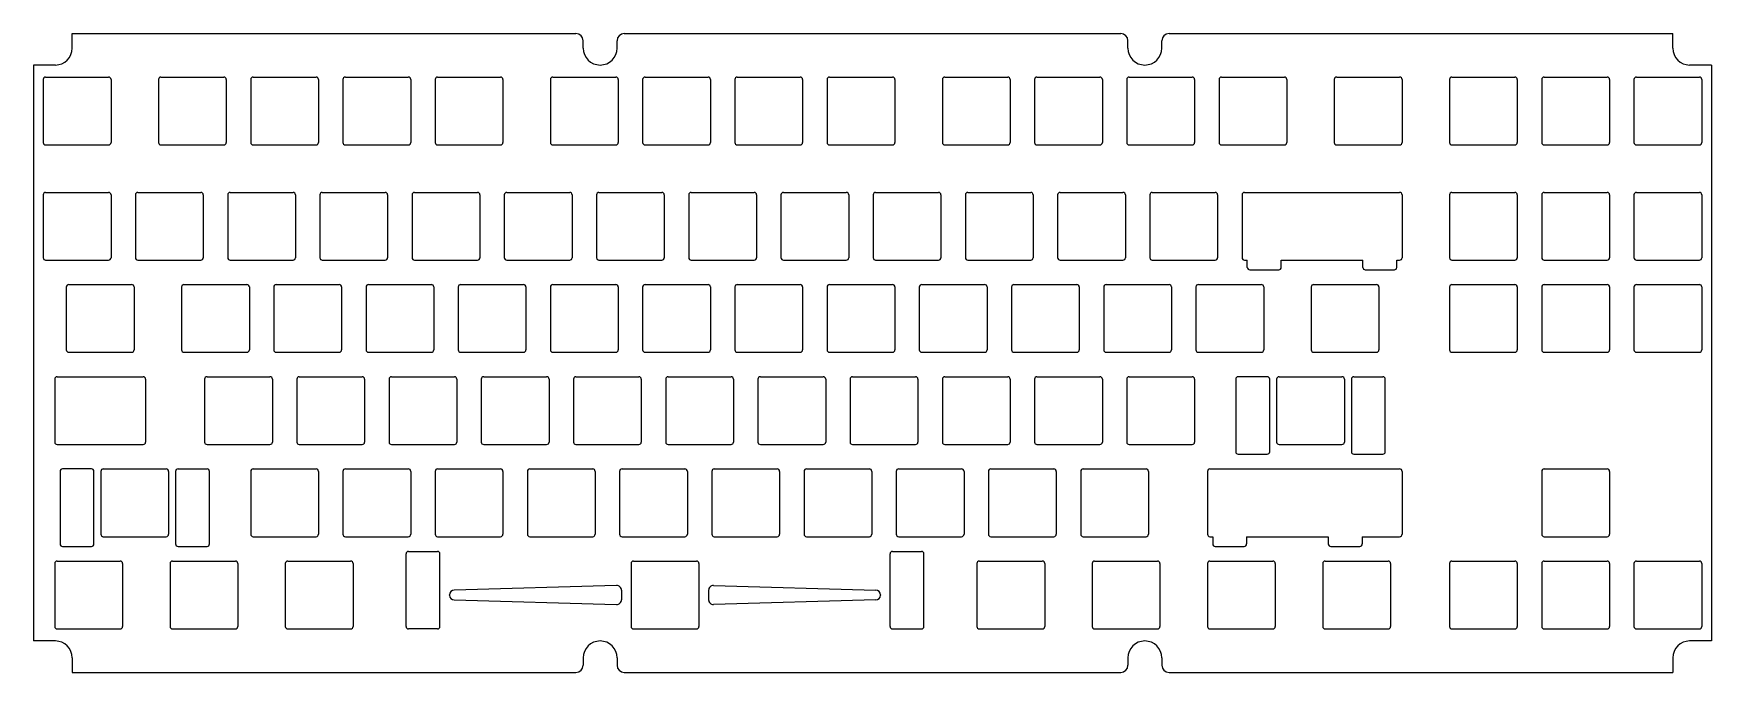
# Model space of a CAD drawing. Header units: millimetres. Extents: x 1 to 347, y -130 to 2.
import ezdxf

# ---------------------------------------------------------------- set-up
doc = ezdxf.new("R2010")
doc.units = ezdxf.units.MM

msp = doc.modelspace()

# ---------------------------------------------------------------- linework, layer by layer
at = {"color": 7, "linetype": 'Continuous', "lineweight": 25}
for p, q in [((8.525, -1.2875), (8.525, 1.7125)), ((8.525, 1.7125), (112.5625, 1.7125)), ((114.0625, -1.2875), (114.0625, 0.2125)), ((121.0625, -1.2875), (121.0625, 0.2125)), ((122.5625, 1.7125), (225.1, 1.7125)), ((226.6, -1.2875), (226.6, 0.2125)), ((233.6, -1.2875), (233.6, 0.2125)), ((235.1, 1.7125), (339.1375, 1.7125)), ((339.1375, -1.2875), (339.1375, 1.7125)), ((0.525, -4.7875), (0.525, -123.8)), ((5.025, -4.7875), (0.525, -4.7875)), ((347.1375, -4.7875), (342.6375, -4.7875)), ((347.1375, -4.7875), (347.1375, -123.8)), ((2.525, -7.7875), (2.525, -20.7875)), ((3.025, -7.2875), (16.025, -7.2875)), ((16.525, -7.7875), (16.525, -20.7875)), ((26.3375, -7.7875), (26.3375, -20.7875)), ((26.8375, -7.2875), (39.8375, -7.2875)), ((40.3375, -7.7875), (40.3375, -20.7875)), ((45.3875, -7.7875), (45.3875, -20.7875)), ((45.8875, -7.2875), (58.8875, -7.2875)), ((59.3875, -7.7875), (59.3875, -20.7875)), ((64.4375, -7.7875), (64.4375, -20.7875)), ((64.9375, -7.2875), (77.9375, -7.2875)), ((78.4375, -7.7875), (78.4375, -20.7875)), ((83.4875, -7.7875), (83.4875, -20.7875)), ((83.9875, -7.2875), (96.9875, -7.2875)), ((97.4875, -7.7875), (97.4875, -20.7875)), ((107.3, -7.7875), (107.3, -20.7875)), ((107.8, -7.2875), (120.8, -7.2875)), ((121.3, -7.7875), (121.3, -20.7875)), ((126.35, -7.7875), (126.35, -20.7875)), ((126.85, -7.2875), (139.85, -7.2875)), ((140.35, -7.7875), (140.35, -20.7875)), ((145.4, -7.7875), (145.4, -20.7875)), ((145.9, -7.2875), (158.9, -7.2875)), ((159.4, -7.7875), (159.4, -20.7875)), ((164.45, -7.7875), (164.45, -20.7875)), ((164.95, -7.2875), (177.95, -7.2875)), ((178.45, -7.7875), (178.45, -20.7875)), ((188.2625, -7.7875), (188.2625, -20.7875)), ((188.7625, -7.2875), (201.7625, -7.2875)), ((202.2625, -7.7875), (202.2625, -20.7875)), ((207.3125, -7.7875), (207.3125, -20.7875)), ((207.8125, -7.2875), (220.8125, -7.2875)), ((221.3125, -7.7875), (221.3125, -20.7875)), ((226.3625, -7.7875), (226.3625, -20.7875)), ((226.8625, -7.2875), (239.8625, -7.2875)), ((240.3625, -7.7875), (240.3625, -20.7875)), ((245.4125, -7.7875), (245.4125, -20.7875)), ((245.9125, -7.2875), (258.9125, -7.2875)), ((259.4125, -7.7875), (259.4125, -20.7875)), ((269.225, -7.7875), (269.225, -20.7875)), ((269.725, -7.2875), (282.725, -7.2875)), ((283.225, -7.7875), (283.225, -20.7875)), ((293.0375, -7.7875), (293.0375, -20.7875)), ((293.5375, -7.2875), (306.5375, -7.2875)), ((307.0375, -7.7875), (307.0375, -20.7875)), ((312.0875, -7.7875), (312.0875, -20.7875)), ((312.5875, -7.2875), (325.5875, -7.2875)), ((326.0875, -7.7875), (326.0875, -20.7875)), ((331.1375, -7.7875), (331.1375, -20.7875)), ((331.6375, -7.2875), (344.6375, -7.2875)), ((345.1375, -7.7875), (345.1375, -20.7875)), ((3.025, -21.2875), (16.025, -21.2875)), ((26.8375, -21.2875), (39.8375, -21.2875)), ((45.8875, -21.2875), (58.8875, -21.2875)), ((64.9375, -21.2875), (77.9375, -21.2875)), ((83.9875, -21.2875), (96.9875, -21.2875)), ((107.8, -21.2875), (120.8, -21.2875)), ((126.85, -21.2875), (139.85, -21.2875)), ((145.9, -21.2875), (158.9, -21.2875)), ((164.95, -21.2875), (177.95, -21.2875)), ((188.7625, -21.2875), (201.7625, -21.2875)), ((207.8125, -21.2875), (220.8125, -21.2875)), ((226.8625, -21.2875), (239.8625, -21.2875)), ((245.9125, -21.2875), (258.9125, -21.2875)), ((269.725, -21.2875), (282.725, -21.2875)), ((293.5375, -21.2875), (306.5375, -21.2875)), ((312.5875, -21.2875), (325.5875, -21.2875)), ((331.6375, -21.2875), (344.6375, -21.2875)), ((3.025, -31.1), (16.025, -31.1)), ((22.075, -31.1), (35.075, -31.1)), ((41.125, -31.1), (54.125, -31.1)), ((60.175, -31.1), (73.175, -31.1)), ((79.225, -31.1), (92.225, -31.1)), ((98.275, -31.1), (111.275, -31.1)), ((117.325, -31.1), (130.325, -31.1)), ((136.375, -31.1), (149.375, -31.1)), ((155.425, -31.1), (168.425, -31.1)), ((174.475, -31.1), (187.475, -31.1)), ((193.525, -31.1), (206.525, -31.1)), ((212.575, -31.1), (225.575, -31.1)), ((231.625, -31.1), (244.625, -31.1)), ((250.675, -31.1), (282.725, -31.1)), ((293.5375, -31.1), (306.5375, -31.1)), ((312.5875, -31.1), (325.5875, -31.1)), ((331.6375, -31.1), (344.6375, -31.1)), ((2.525, -31.6), (2.525, -44.6)), ((16.525, -31.6), (16.525, -44.6)), ((21.575, -31.6), (21.575, -44.6)), ((35.575, -31.6), (35.575, -44.6)), ((40.625, -31.6), (40.625, -44.6)), ((54.625, -31.6), (54.625, -44.6)), ((59.675, -31.6), (59.675, -44.6)), ((73.675, -31.6), (73.675, -44.6)), ((78.725, -31.6), (78.725, -44.6)), ((92.725, -31.6), (92.725, -44.6)), ((97.775, -31.6), (97.775, -44.6)), ((111.775, -31.6), (111.775, -44.6)), ((116.825, -31.6), (116.825, -44.6)), ((130.825, -31.6), (130.825, -44.6)), ((135.875, -31.6), (135.875, -44.6)), ((149.875, -31.6), (149.875, -44.6)), ((154.925, -31.6), (154.925, -44.6)), ((168.925, -31.6), (168.925, -44.6)), ((173.975, -31.6), (173.975, -44.6)), ((187.975, -31.6), (187.975, -44.6)), ((193.025, -31.6), (193.025, -44.6)), ((207.025, -31.6), (207.025, -44.6)), ((212.075, -31.6), (212.075, -44.6)), ((226.075, -31.6), (226.075, -44.6)), ((231.125, -31.6), (231.125, -44.6)), ((245.125, -31.6), (245.125, -44.6)), ((250.175, -31.6), (250.175, -44.6)), ((283.225, -31.6), (283.225, -44.6)), ((293.0375, -31.6), (293.0375, -44.6)), ((307.0375, -31.6), (307.0375, -44.6)), ((312.0875, -31.6), (312.0875, -44.6)), ((326.0875, -31.6), (326.0875, -44.6)), ((331.1375, -31.6), (331.1375, -44.6)), ((345.1375, -31.6), (345.1375, -44.6)), ((3.025, -45.1), (16.025, -45.1)), ((22.075, -45.1), (35.075, -45.1)), ((41.125, -45.1), (54.125, -45.1)), ((60.175, -45.1), (73.175, -45.1)), ((79.225, -45.1), (92.225, -45.1)), ((98.275, -45.1), (111.275, -45.1)), ((117.325, -45.1), (130.325, -45.1)), ((136.375, -45.1), (149.375, -45.1)), ((155.425, -45.1), (168.425, -45.1)), ((174.475, -45.1), (187.475, -45.1)), ((193.525, -45.1), (206.525, -45.1)), ((212.575, -45.1), (225.575, -45.1)), ((231.625, -45.1), (244.625, -45.1)), ((250.675, -45.1), (251.262, -45.1)), ((251.262, -46.6), (251.262, -45.1)), ((251.762, -47.1), (257.762, -47.1)), ((258.262, -46.6), (258.262, -45.1)), ((258.262, -45.1), (275.138, -45.1)), ((275.138, -46.6), (275.138, -45.1)), ((275.638, -47.1), (281.638, -47.1)), ((282.138, -46.6), (282.138, -45.1)), ((282.138, -45.1), (282.725, -45.1)), ((293.5375, -45.1), (306.5375, -45.1)), ((312.5875, -45.1), (325.5875, -45.1)), ((331.6375, -45.1), (344.6375, -45.1)), ((7.2875, -50.65), (7.2875, -63.65)), ((7.7875, -50.15), (20.7875, -50.15)), ((21.2875, -50.65), (21.2875, -63.65)), ((31.1, -50.65), (31.1, -63.65)), ((31.6, -50.15), (44.6, -50.15)), ((45.1, -50.65), (45.1, -63.65)), ((50.15, -50.65), (50.15, -63.65)), ((50.65, -50.15), (63.65, -50.15)), ((64.15, -50.65), (64.15, -63.65)), ((69.2, -50.65), (69.2, -63.65)), ((69.7, -50.15), (82.7, -50.15)), ((83.2, -50.65), (83.2, -63.65)), ((88.25, -50.65), (88.25, -63.65)), ((88.75, -50.15), (101.75, -50.15)), ((102.25, -50.65), (102.25, -63.65)), ((107.3, -50.65), (107.3, -63.65)), ((107.8, -50.15), (120.8, -50.15)), ((121.3, -50.65), (121.3, -63.65)), ((126.35, -50.65), (126.35, -63.65)), ((126.85, -50.15), (139.85, -50.15)), ((140.35, -50.65), (140.35, -63.65)), ((145.4, -50.65), (145.4, -63.65)), ((145.9, -50.15), (158.9, -50.15)), ((159.4, -50.65), (159.4, -63.65)), ((164.45, -50.65), (164.45, -63.65)), ((164.95, -50.15), (177.95, -50.15)), ((178.45, -50.65), (178.45, -63.65)), ((183.5, -50.65), (183.5, -63.65)), ((184, -50.15), (197, -50.15)), ((197.5, -50.65), (197.5, -63.65)), ((202.55, -50.65), (202.55, -63.65)), ((203.05, -50.15), (216.05, -50.15)), ((216.55, -50.65), (216.55, -63.65)), ((221.6, -50.65), (221.6, -63.65)), ((222.1, -50.15), (235.1, -50.15)), ((235.6, -50.65), (235.6, -63.65)), ((240.65, -50.65), (240.65, -63.65)), ((241.15, -50.15), (254.15, -50.15)), ((254.65, -50.65), (254.65, -63.65)), ((264.4625, -50.65), (264.4625, -63.65)), ((264.9625, -50.15), (277.9625, -50.15)), ((278.4625, -50.65), (278.4625, -63.65)), ((293.0375, -50.65), (293.0375, -63.65)), ((293.5375, -50.15), (306.5375, -50.15)), ((307.0375, -50.65), (307.0375, -63.65)), ((312.0875, -50.65), (312.0875, -63.65)), ((312.5875, -50.15), (325.5875, -50.15)), ((326.0875, -50.65), (326.0875, -63.65)), ((331.1375, -50.65), (331.1375, -63.65)), ((331.6375, -50.15), (344.6375, -50.15)), ((345.1375, -50.65), (345.1375, -63.65)), ((7.7875, -64.15), (20.7875, -64.15)), ((31.6, -64.15), (44.6, -64.15)), ((50.65, -64.15), (63.65, -64.15)), ((69.7, -64.15), (82.7, -64.15)), ((88.75, -64.15), (101.75, -64.15)), ((107.8, -64.15), (120.8, -64.15)), ((126.85, -64.15), (139.85, -64.15)), ((145.9, -64.15), (158.9, -64.15)), ((164.95, -64.15), (177.95, -64.15)), ((184, -64.15), (197, -64.15)), ((203.05, -64.15), (216.05, -64.15)), ((222.1, -64.15), (235.1, -64.15)), ((241.15, -64.15), (254.15, -64.15)), ((264.9625, -64.15), (277.9625, -64.15)), ((293.5375, -64.15), (306.5375, -64.15)), ((312.5875, -64.15), (325.5875, -64.15)), ((331.6375, -64.15), (344.6375, -64.15)), ((5.40625, -69.2), (23.16875, -69.2)), ((36.3625, -69.2), (49.3625, -69.2)), ((55.4125, -69.2), (68.4125, -69.2)), ((74.4625, -69.2), (87.4625, -69.2)), ((93.5125, -69.2), (106.5125, -69.2)), ((112.5625, -69.2), (125.5625, -69.2)), ((131.6125, -69.2), (144.6125, -69.2)), ((150.6625, -69.2), (163.6625, -69.2)), ((169.7125, -69.2), (182.7125, -69.2)), ((188.7625, -69.2), (201.7625, -69.2)), ((207.8125, -69.2), (220.8125, -69.2)), ((226.8625, -69.2), (239.8625, -69.2)), ((255.38075, -69.2), (249.38075, -69.2)), ((257.81875, -69.2), (270.81875, -69.2)), ((273.25675, -69.2), (279.25675, -69.2)), ((4.90625, -69.7), (4.90625, -82.7)), ((23.66875, -69.7), (23.66875, -82.7)), ((35.8625, -69.7), (35.8625, -82.7)), ((49.8625, -69.7), (49.8625, -82.7)), ((54.9125, -69.7), (54.9125, -82.7)), ((68.9125, -69.7), (68.9125, -82.7)), ((73.9625, -69.7), (73.9625, -82.7)), ((87.9625, -69.7), (87.9625, -82.7)), ((93.0125, -69.7), (93.0125, -82.7)), ((107.0125, -69.7), (107.0125, -82.7)), ((112.0625, -69.7), (112.0625, -82.7)), ((126.0625, -69.7), (126.0625, -82.7)), ((131.1125, -69.7), (131.1125, -82.7)), ((145.1125, -69.7), (145.1125, -82.7)), ((150.1625, -69.7), (150.1625, -82.7)), ((164.1625, -69.7), (164.1625, -82.7)), ((169.2125, -69.7), (169.2125, -82.7)), ((183.2125, -69.7), (183.2125, -82.7)), ((188.2625, -69.7), (188.2625, -82.7)), ((202.2625, -69.7), (202.2625, -82.7)), ((207.3125, -69.7), (207.3125, -82.7)), ((221.3125, -69.7), (221.3125, -82.7)), ((226.3625, -69.7), (226.3625, -82.7)), ((240.3625, -69.7), (240.3625, -82.7)), ((248.88075, -69.7), (248.88075, -84.7)), ((255.88075, -84.7), (255.88075, -69.7)), ((257.31875, -69.7), (257.31875, -82.7)), ((271.31875, -69.7), (271.31875, -82.7)), ((272.75675, -69.7), (272.75675, -84.7)), ((279.75675, -84.7), (279.75675, -69.7)), ((5.40625, -83.2), (23.16875, -83.2)), ((36.3625, -83.2), (49.3625, -83.2)), ((55.4125, -83.2), (68.4125, -83.2)), ((74.4625, -83.2), (87.4625, -83.2)), ((93.5125, -83.2), (106.5125, -83.2)), ((112.5625, -83.2), (125.5625, -83.2)), ((131.6125, -83.2), (144.6125, -83.2)), ((150.6625, -83.2), (163.6625, -83.2)), ((169.7125, -83.2), (182.7125, -83.2)), ((188.7625, -83.2), (201.7625, -83.2)), ((207.8125, -83.2), (220.8125, -83.2)), ((226.8625, -83.2), (239.8625, -83.2)), ((249.38075, -85.2), (255.38075, -85.2)), ((257.81875, -83.2), (270.81875, -83.2)), ((273.25675, -85.2), (279.25675, -85.2)), ((5.99325, -88.75), (5.99325, -103.75)), ((12.49325, -88.25), (6.49325, -88.25)), ((12.99325, -103.75), (12.99325, -88.75)), ((14.43125, -88.75), (14.43125, -101.75)), ((14.93125, -88.25), (27.93125, -88.25)), ((28.43125, -88.75), (28.43125, -101.75)), ((29.86925, -88.75), (29.86925, -103.75)), ((30.36925, -88.25), (36.36925, -88.25)), ((36.86925, -103.75), (36.86925, -88.75)), ((45.3875, -88.75), (45.3875, -101.75)), ((45.8875, -88.25), (58.8875, -88.25)), ((59.3875, -88.75), (59.3875, -101.75)), ((64.4375, -88.75), (64.4375, -101.75)), ((64.9375, -88.25), (77.9375, -88.25)), ((78.4375, -88.75), (78.4375, -101.75)), ((83.4875, -88.75), (83.4875, -101.75)), ((83.9875, -88.25), (96.9875, -88.25)), ((97.4875, -88.75), (97.4875, -101.75)), ((102.5375, -88.75), (102.5375, -101.75)), ((103.0375, -88.25), (116.0375, -88.25)), ((116.5375, -88.75), (116.5375, -101.75)), ((121.5875, -88.75), (121.5875, -101.75)), ((122.0875, -88.25), (135.0875, -88.25)), ((135.5875, -88.75), (135.5875, -101.75)), ((140.6375, -88.75), (140.6375, -101.75)), ((141.1375, -88.25), (154.1375, -88.25)), ((154.6375, -88.75), (154.6375, -101.75)), ((159.6875, -88.75), (159.6875, -101.75)), ((160.1875, -88.25), (173.1875, -88.25)), ((173.6875, -88.75), (173.6875, -101.75)), ((178.7375, -88.75), (178.7375, -101.75)), ((179.2375, -88.25), (192.2375, -88.25)), ((192.7375, -88.75), (192.7375, -101.75)), ((197.7875, -88.75), (197.7875, -101.75)), ((198.2875, -88.25), (211.2875, -88.25)), ((211.7875, -88.75), (211.7875, -101.75)), ((216.8375, -88.75), (216.8375, -101.75)), ((217.3375, -88.25), (230.3375, -88.25)), ((230.8375, -88.75), (230.8375, -101.75)), ((243.03125, -88.75), (243.03125, -101.75)), ((243.53125, -88.25), (282.725, -88.25)), ((283.225, -88.75), (283.225, -101.75)), ((312.0875, -88.75), (312.0875, -101.75)), ((312.5875, -88.25), (325.5875, -88.25)), ((326.0875, -88.75), (326.0875, -101.75)), ((14.93125, -102.25), (27.93125, -102.25)), ((45.8875, -102.25), (58.8875, -102.25)), ((64.9375, -102.25), (77.9375, -102.25)), ((83.9875, -102.25), (96.9875, -102.25)), ((103.0375, -102.25), (116.0375, -102.25)), ((122.0875, -102.25), (135.0875, -102.25)), ((141.1375, -102.25), (154.1375, -102.25)), ((160.1875, -102.25), (173.1875, -102.25)), ((179.2375, -102.25), (192.2375, -102.25)), ((198.2875, -102.25), (211.2875, -102.25)), ((217.3375, -102.25), (230.3375, -102.25)), ((243.53125, -102.25), (244.11825, -102.25)), ((244.11825, -102.25), (244.11825, -103.75)), ((251.11825, -102.25), (251.11825, -103.75)), ((251.11825, -102.25), (267.99425, -102.25)), ((267.99425, -102.25), (267.99425, -103.75)), ((274.99425, -102.25), (274.99425, -103.75)), ((274.99425, -102.25), (282.725, -102.25)), ((312.5875, -102.25), (325.5875, -102.25)), ((5.40625, -107.3), (18.40625, -107.3)), ((6.49325, -104.25), (12.49325, -104.25)), ((29.21875, -107.3), (42.21875, -107.3)), ((30.36925, -104.25), (36.36925, -104.25)), ((53.03125, -107.3), (66.03125, -107.3)), ((77.46875, -120.8), (77.46875, -105.8)), ((77.96875, -105.3), (83.96875, -105.3)), ((84.46875, -120.8), (84.46875, -105.8)), ((124.46875, -107.3), (137.46875, -107.3)), ((177.46875, -120.8), (177.46875, -105.8)), ((177.96875, -105.3), (183.96875, -105.3)), ((184.46875, -120.8), (184.46875, -105.8)), ((195.90625, -107.3), (208.90625, -107.3)), ((219.71875, -107.3), (232.71875, -107.3)), ((243.53125, -107.3), (256.53125, -107.3)), ((244.61825, -104.25), (250.61825, -104.25)), ((267.34375, -107.3), (280.34375, -107.3)), ((268.49425, -104.25), (274.49425, -104.25)), ((293.5375, -107.3), (306.5375, -107.3)), ((312.5875, -107.3), (325.5875, -107.3)), ((331.6375, -107.3), (344.6375, -107.3)), ((4.90625, -107.8), (4.90625, -120.8)), ((18.90625, -107.8), (18.90625, -120.8)), ((28.71875, -107.8), (28.71875, -120.8)), ((42.71875, -107.8), (42.71875, -120.8)), ((52.53125, -107.8), (52.53125, -120.8)), ((66.53125, -107.8), (66.53125, -120.8)), ((123.96875, -107.8), (123.96875, -120.8)), ((137.96875, -107.8), (137.96875, -120.8)), ((195.40625, -107.8), (195.40625, -120.8)), ((209.40625, -107.8), (209.40625, -120.8)), ((219.21875, -107.8), (219.21875, -120.8)), ((233.21875, -107.8), (233.21875, -120.8)), ((243.03125, -107.8), (243.03125, -120.8)), ((257.03125, -107.8), (257.03125, -120.8)), ((266.84375, -107.8), (266.84375, -120.8)), ((280.84375, -107.8), (280.84375, -120.8)), ((293.0375, -107.8), (293.0375, -120.8)), ((307.0375, -107.8), (307.0375, -120.8)), ((312.0875, -107.8), (312.0875, -120.8)), ((326.0875, -107.8), (326.0875, -120.8)), ((331.1375, -107.8), (331.1375, -120.8)), ((345.1375, -107.8), (345.1375, -120.8)), ((86.46875, -114.32777), (86.46875, -114.27223)), ((120.94059, -112.32896), (87.44059, -113.27262)), ((121.96875, -113.32857), (121.96875, -115.27143)), ((139.96875, -113.32857), (139.96875, -115.27143)), ((140.99691, -112.32896), (174.49691, -113.27262)), ((175.46875, -114.27223), (175.46875, -114.32777)), ((87.44059, -115.32738), (120.94059, -116.27104)), ((174.49691, -115.32738), (140.99691, -116.27104)), ((5.40625, -121.3), (18.40625, -121.3)), ((29.21875, -121.3), (42.21875, -121.3)), ((53.03125, -121.3), (66.03125, -121.3)), ((83.96875, -121.3), (77.96875, -121.3)), ((124.46875, -121.3), (137.46875, -121.3)), ((177.96875, -121.3), (183.96875, -121.3)), ((195.90625, -121.3), (208.90625, -121.3)), ((219.71875, -121.3), (232.71875, -121.3)), ((243.53125, -121.3), (256.53125, -121.3)), ((267.34375, -121.3), (280.34375, -121.3)), ((293.5375, -121.3), (306.5375, -121.3)), ((312.5875, -121.3), (325.5875, -121.3)), ((331.6375, -121.3), (344.6375, -121.3)), ((5.025, -123.8), (0.525, -123.8)), ((347.1375, -123.8), (342.6375, -123.8)), ((8.525, -127.3), (8.525, -130.3)), ((114.0625, -127.3), (114.0625, -128.8)), ((121.0625, -127.3), (121.0625, -128.8)), ((226.6, -127.3), (226.6, -128.8)), ((233.6, -127.3), (233.6, -128.8)), ((339.1375, -127.3), (339.1375, -130.3)), ((8.525, -130.3), (112.5625, -130.3)), ((122.5625, -130.3), (225.1, -130.3)), ((235.1, -130.3), (339.1375, -130.3))]:
    msp.add_line(p, q, dxfattribs=at)
for centre, radius, start, end in [((112.5625, 0.2125), 1.5, 0, 90), ((122.5625, 0.2125), 1.5, 90, 180), ((225.1, 0.2125), 1.5, 0, 90), ((235.1, 0.2125), 1.5, 90, 180), ((5.025, -1.2875), 3.5, 270, 0), ((117.5625, -1.2875), 3.5, 180, 0), ((230.1, -1.2875), 3.5, 180, 0), ((342.6375, -1.2875), 3.5, 180, 270), ((3.025, -7.7875), 0.5, 90, 180), ((16.025, -7.7875), 0.5, 0, 90), ((26.8375, -7.7875), 0.5, 90, 180), ((39.8375, -7.7875), 0.5, 0, 90), ((45.8875, -7.7875), 0.5, 90, 180), ((58.8875, -7.7875), 0.5, 0, 90), ((64.9375, -7.7875), 0.5, 90, 180), ((77.9375, -7.7875), 0.5, 0, 90), ((83.9875, -7.7875), 0.5, 90, 180), ((96.9875, -7.7875), 0.5, 0, 90), ((107.8, -7.7875), 0.5, 90, 180), ((120.8, -7.7875), 0.5, 0, 90), ((126.85, -7.7875), 0.5, 90, 180), ((139.85, -7.7875), 0.5, 360, 90), ((145.9, -7.7875), 0.5, 90, 180), ((158.9, -7.7875), 0.5, 360, 90), ((164.95, -7.7875), 0.5, 90, 180), ((177.95, -7.7875), 0.5, 360, 90), ((188.7625, -7.7875), 0.5, 90, 180), ((201.7625, -7.7875), 0.5, 360, 90), ((207.8125, -7.7875), 0.5, 90, 180), ((220.8125, -7.7875), 0.5, 0, 90), ((226.8625, -7.7875), 0.5, 90, 180), ((239.8625, -7.7875), 0.5, 0, 90), ((245.9125, -7.7875), 0.5, 90, 180), ((258.9125, -7.7875), 0.5, 360, 90), ((269.725, -7.7875), 0.5, 90, 180), ((282.725, -7.7875), 0.5, 0, 90), ((293.5375, -7.7875), 0.5, 90, 180), ((306.5375, -7.7875), 0.5, 0, 90), ((312.5875, -7.7875), 0.5, 90, 180), ((325.5875, -7.7875), 0.5, 0, 90), ((331.6375, -7.7875), 0.5, 90, 180), ((344.6375, -7.7875), 0.5, 0, 90), ((3.025, -20.7875), 0.5, 180, 270), ((16.025, -20.7875), 0.5, 270, 360), ((26.8375, -20.7875), 0.5, 180, 270), ((39.8375, -20.7875), 0.5, 270, 360), ((45.8875, -20.7875), 0.5, 180, 270), ((58.8875, -20.7875), 0.5, 270, 360), ((64.9375, -20.7875), 0.5, 180, 270), ((77.9375, -20.7875), 0.5, 270, 360), ((83.9875, -20.7875), 0.5, 180, 270), ((96.9875, -20.7875), 0.5, 270, 360), ((107.8, -20.7875), 0.5, 180, 270), ((120.8, -20.7875), 0.5, 270, 360), ((126.85, -20.7875), 0.5, 180, 270), ((139.85, -20.7875), 0.5, 270, 0), ((145.9, -20.7875), 0.5, 180, 270), ((158.9, -20.7875), 0.5, 270, 0), ((164.95, -20.7875), 0.5, 180, 270), ((177.95, -20.7875), 0.5, 270, 0), ((188.7625, -20.7875), 0.5, 180, 270), ((201.7625, -20.7875), 0.5, 270, 360), ((207.8125, -20.7875), 0.5, 180, 270), ((220.8125, -20.7875), 0.5, 270, 360), ((226.8625, -20.7875), 0.5, 180, 270), ((239.8625, -20.7875), 0.5, 270, 360), ((245.9125, -20.7875), 0.5, 180, 270), ((258.9125, -20.7875), 0.5, 270, 0), ((269.725, -20.7875), 0.5, 180, 270), ((282.725, -20.7875), 0.5, 270, 360), ((293.5375, -20.7875), 0.5, 180, 270), ((306.5375, -20.7875), 0.5, 270, 0), ((312.5875, -20.7875), 0.5, 180, 270), ((325.5875, -20.7875), 0.5, 270, 0), ((331.6375, -20.7875), 0.5, 180, 270), ((344.6375, -20.7875), 0.5, 270, 0), ((3.025, -31.6), 0.5, 90, 180), ((16.025, -31.6), 0.5, 0, 90), ((22.075, -31.6), 0.5, 90, 180), ((35.075, -31.6), 0.5, 360, 90), ((41.125, -31.6), 0.5, 90, 180), ((54.125, -31.6), 0.5, 0, 90), ((60.175, -31.6), 0.5, 90, 180), ((73.175, -31.6), 0.5, 0, 90), ((79.225, -31.6), 0.5, 90, 180), ((92.225, -31.6), 0.5, 0, 90), ((98.275, -31.6), 0.5, 90, 180), ((111.275, -31.6), 0.5, 0, 90), ((117.325, -31.6), 0.5, 90, 180), ((130.325, -31.6), 0.5, 360, 90), ((136.375, -31.6), 0.5, 90, 180), ((149.375, -31.6), 0.5, 360, 90), ((155.425, -31.6), 0.5, 90, 180), ((168.425, -31.6), 0.5, 360, 90), ((174.475, -31.6), 0.5, 90, 180), ((187.475, -31.6), 0.5, 360, 90), ((193.525, -31.6), 0.5, 90, 180), ((206.525, -31.6), 0.5, 360, 90), ((212.575, -31.6), 0.5, 90, 180), ((225.575, -31.6), 0.5, 360, 90), ((231.625, -31.6), 0.5, 90, 180), ((244.625, -31.6), 0.5, 0, 90), ((250.675, -31.6), 0.5, 90, 180), ((282.725, -31.6), 0.5, 0, 90), ((293.5375, -31.6), 0.5, 90, 180), ((306.5375, -31.6), 0.5, 0, 90), ((312.5875, -31.6), 0.5, 90, 180), ((325.5875, -31.6), 0.5, 0, 90), ((331.6375, -31.6), 0.5, 90, 180), ((344.6375, -31.6), 0.5, 0, 90), ((3.025, -44.6), 0.5, 180, 270), ((16.025, -44.6), 0.5, 270, 0), ((22.075, -44.6), 0.5, 180, 270), ((35.075, -44.6), 0.5, 270, 0), ((41.125, -44.6), 0.5, 180, 270), ((54.125, -44.6), 0.5, 270, 0), ((60.175, -44.6), 0.5, 180, 270), ((73.175, -44.6), 0.5, 270, 360), ((79.225, -44.6), 0.5, 180, 270), ((92.225, -44.6), 0.5, 270, 360), ((98.275, -44.6), 0.5, 180, 270), ((111.275, -44.6), 0.5, 270, 360), ((117.325, -44.6), 0.5, 180, 270), ((130.325, -44.6), 0.5, 270, 0), ((136.375, -44.6), 0.5, 180, 270), ((149.375, -44.6), 0.5, 270, 0), ((155.425, -44.6), 0.5, 180, 270), ((168.425, -44.6), 0.5, 270, 0), ((174.475, -44.6), 0.5, 180, 270), ((187.475, -44.6), 0.5, 270, 0), ((193.525, -44.6), 0.5, 180, 270), ((206.525, -44.6), 0.5, 270, 0), ((212.575, -44.6), 0.5, 180, 270), ((225.575, -44.6), 0.5, 270, 0), ((231.625, -44.6), 0.5, 180, 270), ((244.625, -44.6), 0.5, 270, 0), ((250.675, -44.6), 0.5, 180, 270), ((282.725, -44.6), 0.5, 270, 0), ((293.5375, -44.6), 0.5, 180, 270), ((306.5375, -44.6), 0.5, 270, 0), ((312.5875, -44.6), 0.5, 180, 270), ((325.5875, -44.6), 0.5, 270, 0), ((331.6375, -44.6), 0.5, 180, 270), ((344.6375, -44.6), 0.5, 270, 0), ((251.762, -46.6), 0.5, 180, 270), ((257.762, -46.6), 0.5, 270, 0), ((275.638, -46.6), 0.5, 180, 270), ((281.638, -46.6), 0.5, 270, 0), ((7.7875, -50.65), 0.5, 90, 180), ((20.7875, -50.65), 0.5, 0, 90), ((31.6, -50.65), 0.5, 90, 180), ((44.6, -50.65), 0.5, 0, 90), ((50.65, -50.65), 0.5, 90, 180), ((63.65, -50.65), 0.5, 360, 90), ((69.7, -50.65), 0.5, 90, 180), ((82.7, -50.65), 0.5, 0, 90), ((88.75, -50.65), 0.5, 90, 180), ((101.75, -50.65), 0.5, 0, 90), ((107.8, -50.65), 0.5, 90, 180), ((120.8, -50.65), 0.5, 0, 90), ((126.85, -50.65), 0.5, 90, 180), ((139.85, -50.65), 0.5, 360, 90), ((145.9, -50.65), 0.5, 90, 180), ((158.9, -50.65), 0.5, 360, 90), ((164.95, -50.65), 0.5, 90, 180), ((177.95, -50.65), 0.5, 360, 90), ((184, -50.65), 0.5, 90, 180), ((197, -50.65), 0.5, 360, 90), ((203.05, -50.65), 0.5, 90, 180), ((216.05, -50.65), 0.5, 360, 90), ((222.1, -50.65), 0.5, 90, 180), ((235.1, -50.65), 0.5, 360, 90), ((241.15, -50.65), 0.5, 90, 180), ((254.15, -50.65), 0.5, 360, 90), ((264.9625, -50.65), 0.5, 90, 180), ((277.9625, -50.65), 0.5, 360, 90), ((293.5375, -50.65), 0.5, 90, 180), ((306.5375, -50.65), 0.5, 0, 90), ((312.5875, -50.65), 0.5, 90, 180), ((325.5875, -50.65), 0.5, 0, 90), ((331.6375, -50.65), 0.5, 90, 180), ((344.6375, -50.65), 0.5, 0, 90), ((7.7875, -63.65), 0.5, 180, 270), ((20.7875, -63.65), 0.5, 270, 360), ((31.6, -63.65), 0.5, 180, 270), ((44.6, -63.65), 0.5, 270, 0), ((50.65, -63.65), 0.5, 180, 270), ((63.65, -63.65), 0.5, 270, 0), ((69.7, -63.65), 0.5, 180, 270), ((82.7, -63.65), 0.5, 270, 0), ((88.75, -63.65), 0.5, 180, 270), ((101.75, -63.65), 0.5, 270, 0), ((107.8, -63.65), 0.5, 180, 270), ((120.8, -63.65), 0.5, 270, 0), ((126.85, -63.65), 0.5, 180, 270), ((139.85, -63.65), 0.5, 270, 0), ((145.9, -63.65), 0.5, 180, 270), ((158.9, -63.65), 0.5, 270, 0), ((164.95, -63.65), 0.5, 180, 270), ((177.95, -63.65), 0.5, 270, 0), ((184, -63.65), 0.5, 180, 270), ((197, -63.65), 0.5, 270, 0), ((203.05, -63.65), 0.5, 180, 270), ((216.05, -63.65), 0.5, 270, 0), ((222.1, -63.65), 0.5, 180, 270), ((235.1, -63.65), 0.5, 270, 0), ((241.15, -63.65), 0.5, 180, 270), ((254.15, -63.65), 0.5, 270, 0), ((264.9625, -63.65), 0.5, 180, 270), ((277.9625, -63.65), 0.5, 270, 0), ((293.5375, -63.65), 0.5, 180, 270), ((306.5375, -63.65), 0.5, 270, 0), ((312.5875, -63.65), 0.5, 180, 270), ((325.5875, -63.65), 0.5, 270, 0), ((331.6375, -63.65), 0.5, 180, 270), ((344.6375, -63.65), 0.5, 270, 0), ((5.40625, -69.7), 0.5, 90, 180), ((23.16875, -69.7), 0.5, 360, 90), ((36.3625, -69.7), 0.5, 90, 180), ((49.3625, -69.7), 0.5, 0, 90), ((55.4125, -69.7), 0.5, 90, 180), ((68.4125, -69.7), 0.5, 0, 90), ((74.4625, -69.7), 0.5, 90, 180), ((87.4625, -69.7), 0.5, 0, 90), ((93.5125, -69.7), 0.5, 90, 180), ((106.5125, -69.7), 0.5, 0, 90), ((112.5625, -69.7), 0.5, 90, 180), ((125.5625, -69.7), 0.5, 0, 90), ((131.6125, -69.7), 0.5, 90, 180), ((144.6125, -69.7), 0.5, 0, 90), ((150.6625, -69.7), 0.5, 90, 180), ((163.6625, -69.7), 0.5, 0, 90), ((169.7125, -69.7), 0.5, 90, 180), ((182.7125, -69.7), 0.5, 0, 90), ((188.7625, -69.7), 0.5, 90, 180), ((201.7625, -69.7), 0.5, 0, 90), ((207.8125, -69.7), 0.5, 90, 180), ((220.8125, -69.7), 0.5, 0, 90), ((226.8625, -69.7), 0.5, 90, 180), ((239.8625, -69.7), 0.5, 0, 90), ((249.38075, -69.7), 0.5, 90, 180), ((255.38075, -69.7), 0.5, 360, 90), ((257.81875, -69.7), 0.5, 90, 180), ((270.81875, -69.7), 0.5, 0, 90), ((273.25675, -69.7), 0.5, 90, 180), ((279.25675, -69.7), 0.5, 0, 90), ((5.40625, -82.7), 0.5, 180, 270), ((23.16875, -82.7), 0.5, 270, 0), ((36.3625, -82.7), 0.5, 180, 270), ((49.3625, -82.7), 0.5, 270, 360), ((55.4125, -82.7), 0.5, 180, 270), ((68.4125, -82.7), 0.5, 270, 360), ((74.4625, -82.7), 0.5, 180, 270), ((87.4625, -82.7), 0.5, 270, 360), ((93.5125, -82.7), 0.5, 180, 270), ((106.5125, -82.7), 0.5, 270, 360), ((112.5625, -82.7), 0.5, 180, 270), ((125.5625, -82.7), 0.5, 270, 360), ((131.6125, -82.7), 0.5, 180, 270), ((144.6125, -82.7), 0.5, 270, 360), ((150.6625, -82.7), 0.5, 180, 270), ((163.6625, -82.7), 0.5, 270, 360), ((169.7125, -82.7), 0.5, 180, 270), ((182.7125, -82.7), 0.5, 270, 360), ((188.7625, -82.7), 0.5, 180, 270), ((201.7625, -82.7), 0.5, 270, 360), ((207.8125, -82.7), 0.5, 180, 270), ((220.8125, -82.7), 0.5, 270, 360), ((226.8625, -82.7), 0.5, 180, 270), ((239.8625, -82.7), 0.5, 270, 360), ((257.81875, -82.7), 0.5, 180, 270), ((270.81875, -82.7), 0.5, 270, 360), ((249.38075, -84.7), 0.5, 180, 270), ((255.38075, -84.7), 0.5, 270, 360), ((273.25675, -84.7), 0.5, 180, 270), ((279.25675, -84.7), 0.5, 270, 360), ((6.49325, -88.75), 0.5, 90, 180), ((12.49325, -88.75), 0.5, 0, 90), ((14.93125, -88.75), 0.5, 90, 180), ((27.93125, -88.75), 0.5, 360, 90), ((30.36925, -88.75), 0.5, 90, 180), ((36.36925, -88.75), 0.5, 360, 90), ((45.8875, -88.75), 0.5, 90, 180), ((58.8875, -88.75), 0.5, 0, 90), ((64.9375, -88.75), 0.5, 90, 180), ((77.9375, -88.75), 0.5, 0, 90), ((83.9875, -88.75), 0.5, 90, 180), ((96.9875, -88.75), 0.5, 0, 90), ((103.0375, -88.75), 0.5, 90, 180), ((116.0375, -88.75), 0.5, 0, 90), ((122.0875, -88.75), 0.5, 90, 180), ((135.0875, -88.75), 0.5, 0, 90), ((141.1375, -88.75), 0.5, 90, 180), ((154.1375, -88.75), 0.5, 0, 90), ((160.1875, -88.75), 0.5, 90, 180), ((173.1875, -88.75), 0.5, 0, 90), ((179.2375, -88.75), 0.5, 90, 180), ((192.2375, -88.75), 0.5, 0, 90), ((198.2875, -88.75), 0.5, 90, 180), ((211.2875, -88.75), 0.5, 0, 90), ((217.3375, -88.75), 0.5, 90, 180), ((230.3375, -88.75), 0.5, 0, 90), ((243.53125, -88.75), 0.5, 90, 180), ((282.725, -88.75), 0.5, 360, 90), ((312.5875, -88.75), 0.5, 90, 180), ((325.5875, -88.75), 0.5, 0, 90), ((6.49325, -103.75), 0.5, 180, 270), ((12.49325, -103.75), 0.5, 270, 360), ((14.93125, -101.75), 0.5, 180, 270), ((27.93125, -101.75), 0.5, 270, 0), ((30.36925, -103.75), 0.5, 180, 270), ((36.36925, -103.75), 0.5, 270, 360), ((45.8875, -101.75), 0.5, 180, 270), ((58.8875, -101.75), 0.5, 270, 360), ((64.9375, -101.75), 0.5, 180, 270), ((77.9375, -101.75), 0.5, 270, 360), ((83.9875, -101.75), 0.5, 180, 270), ((96.9875, -101.75), 0.5, 270, 360), ((103.0375, -101.75), 0.5, 180, 270), ((116.0375, -101.75), 0.5, 270, 360), ((122.0875, -101.75), 0.5, 180, 270), ((135.0875, -101.75), 0.5, 270, 360), ((141.1375, -101.75), 0.5, 180, 270), ((154.1375, -101.75), 0.5, 270, 360), ((160.1875, -101.75), 0.5, 180, 270), ((173.1875, -101.75), 0.5, 270, 360), ((179.2375, -101.75), 0.5, 180, 270), ((192.2375, -101.75), 0.5, 270, 360), ((198.2875, -101.75), 0.5, 180, 270), ((211.2875, -101.75), 0.5, 270, 360), ((217.3375, -101.75), 0.5, 180, 270), ((230.3375, -101.75), 0.5, 270, 360), ((243.53125, -101.75), 0.5, 180, 270), ((244.61825, -103.75), 0.5, 180, 270), ((250.61825, -103.75), 0.5, 270, 360), ((268.49425, -103.75), 0.5, 180, 270), ((274.49425, -103.75), 0.5, 270, 360), ((282.725, -101.75), 0.5, 270, 360), ((312.5875, -101.75), 0.5, 180, 270), ((325.5875, -101.75), 0.5, 270, 0), ((5.40625, -107.8), 0.5, 90, 180), ((18.40625, -107.8), 0.5, 360, 90), ((29.21875, -107.8), 0.5, 90, 180), ((42.21875, -107.8), 0.5, 0, 90), ((53.03125, -107.8), 0.5, 90, 180), ((66.03125, -107.8), 0.5, 0, 90), ((77.96875, -105.8), 0.5, 90, 180), ((83.96875, -105.8), 0.5, 360, 90), ((124.46875, -107.8), 0.5, 90, 180), ((137.46875, -107.8), 0.5, 0, 90), ((177.96875, -105.8), 0.5, 90, 180), ((183.96875, -105.8), 0.5, 360, 90), ((195.90625, -107.8), 0.5, 90, 180), ((208.90625, -107.8), 0.5, 0, 90), ((219.71875, -107.8), 0.5, 90, 180), ((232.71875, -107.8), 0.5, 0, 90), ((243.53125, -107.8), 0.5, 90, 180), ((256.53125, -107.8), 0.5, 0, 90), ((267.34375, -107.8), 0.5, 90, 180), ((280.34375, -107.8), 0.5, 0, 90), ((293.5375, -107.8), 0.5, 90, 180), ((306.5375, -107.8), 0.5, 0, 90), ((312.5875, -107.8), 0.5, 90, 180), ((325.5875, -107.8), 0.5, 0, 90), ((331.6375, -107.8), 0.5, 90, 180), ((344.6375, -107.8), 0.5, 0, 90), ((87.46875, -114.27223), 1, 91.6135389, 180), ((87.46875, -114.32777), 1, 180, 268.3864611), ((120.96875, -113.32857), 1, 0, 91.6135389), ((140.96875, -113.32857), 1, 88.3864611, 180), ((174.46875, -114.27223), 1, 0, 88.3864611), ((174.46875, -114.32777), 1, 271.6135389, 0), ((120.96875, -115.27143), 1, 268.3864611, 0), ((140.96875, -115.27143), 1, 180, 271.6135389), ((5.40625, -120.8), 0.5, 180, 270), ((18.40625, -120.8), 0.5, 270, 360), ((29.21875, -120.8), 0.5, 180, 270), ((42.21875, -120.8), 0.5, 270, 0), ((53.03125, -120.8), 0.5, 180, 270), ((66.03125, -120.8), 0.5, 270, 0), ((77.96875, -120.8), 0.5, 180, 270), ((83.96875, -120.8), 0.5, 270, 360), ((124.46875, -120.8), 0.5, 180, 270), ((137.46875, -120.8), 0.5, 270, 0), ((177.96875, -120.8), 0.5, 180, 270), ((183.96875, -120.8), 0.5, 270, 360), ((195.90625, -120.8), 0.5, 180, 270), ((208.90625, -120.8), 0.5, 270, 360), ((219.71875, -120.8), 0.5, 180, 270), ((232.71875, -120.8), 0.5, 270, 360), ((243.53125, -120.8), 0.5, 180, 270), ((256.53125, -120.8), 0.5, 270, 360), ((267.34375, -120.8), 0.5, 180, 270), ((280.34375, -120.8), 0.5, 270, 0), ((293.5375, -120.8), 0.5, 180, 270), ((306.5375, -120.8), 0.5, 270, 0), ((312.5875, -120.8), 0.5, 180, 270), ((325.5875, -120.8), 0.5, 270, 0), ((331.6375, -120.8), 0.5, 180, 270), ((344.6375, -120.8), 0.5, 270, 0), ((5.025, -127.3), 3.5, 0, 90), ((117.5625, -127.3), 3.5, 0, 180), ((230.1, -127.3), 3.5, 0, 180), ((342.6375, -127.3), 3.5, 90, 180), ((112.5625, -128.8), 1.5, 270, 0), ((122.5625, -128.8), 1.5, 180, 270), ((225.1, -128.8), 1.5, 270, 0), ((235.1, -128.8), 1.5, 180, 270)]:
    msp.add_arc(centre, radius, start, end, dxfattribs=at)

doc.saveas('drawing.dxf')
